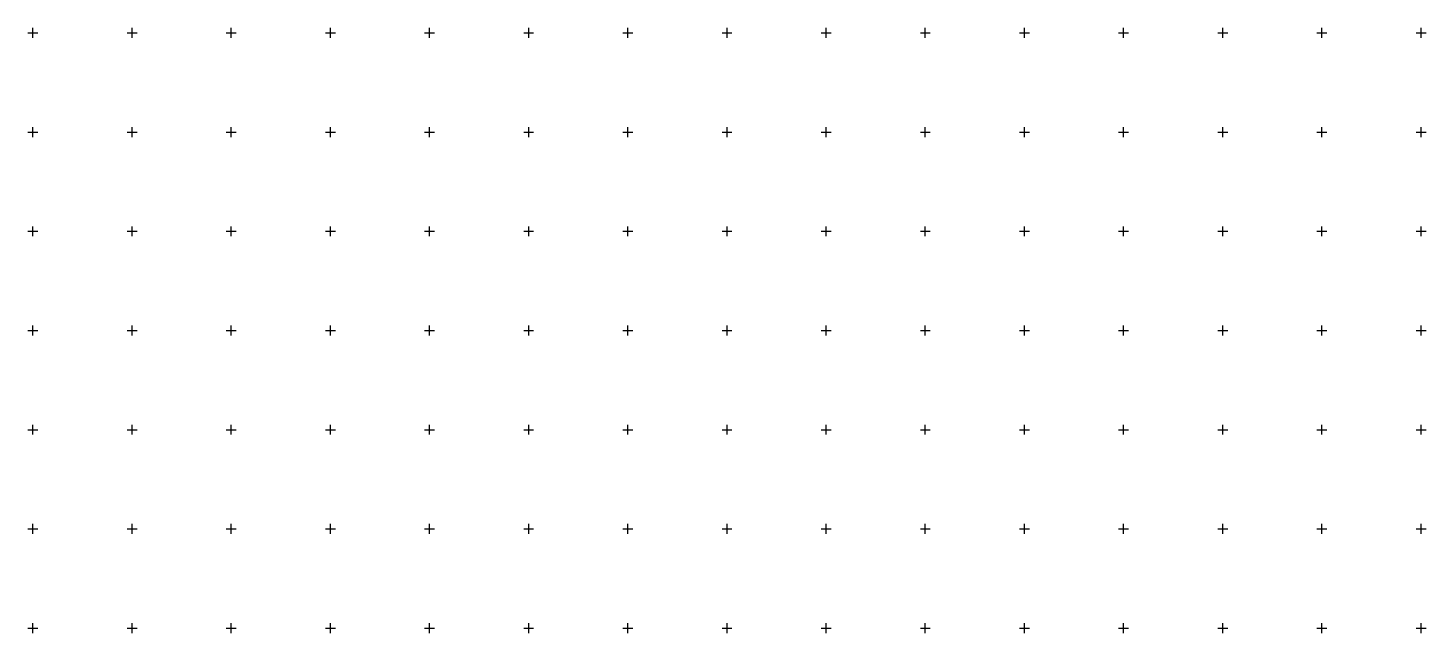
# Model space of a CAD drawing. Header units: metres. Extents: x 8590 to 8730, y -274450 to -274290.
# Drawn here: x 8589.5 to 8730.5, y -274350.5 to -274289.5 of the extents above; entities that cross this region are included whole.
import ezdxf

# ---------------------------------------------------------------- set-up
doc = ezdxf.new("R2010")
doc.units = ezdxf.units.M
doc.header["$LTSCALE"] = 2.54

msp = doc.modelspace()

# ---------------------------------------------------------------- linework, layer by layer
at = {"color": 252, "ltscale": 0.01}
for p, q in [((8589.5, -274290), (8590.5, -274290)), ((8590, -274290.5), (8590, -274289.5)), ((8599.5, -274290), (8600.5, -274290)), ((8600, -274290.5), (8600, -274289.5)), ((8609.5, -274290), (8610.5, -274290)), ((8610, -274290.5), (8610, -274289.5)), ((8619.5, -274290), (8620.5, -274290)), ((8620, -274290.5), (8620, -274289.5)), ((8629.5, -274290), (8630.5, -274290)), ((8630, -274290.5), (8630, -274289.5)), ((8639.5, -274290), (8640.5, -274290)), ((8640, -274290.5), (8640, -274289.5)), ((8649.5, -274290), (8650.5, -274290)), ((8650, -274290.5), (8650, -274289.5)), ((8659.5, -274290), (8660.5, -274290)), ((8660, -274290.5), (8660, -274289.5)), ((8669.5, -274290), (8670.5, -274290)), ((8670, -274290.5), (8670, -274289.5)), ((8679.5, -274290), (8680.5, -274290)), ((8680, -274290.5), (8680, -274289.5)), ((8689.5, -274290), (8690.5, -274290)), ((8690, -274290.5), (8690, -274289.5)), ((8699.5, -274290), (8700.5, -274290)), ((8700, -274290.5), (8700, -274289.5)), ((8709.5, -274290), (8710.5, -274290)), ((8710, -274290.5), (8710, -274289.5)), ((8719.5, -274290), (8720.5, -274290)), ((8720, -274290.5), (8720, -274289.5)), ((8729.5, -274290), (8730.5, -274290)), ((8730, -274290.5), (8730, -274289.5)), ((8590, -274300.5), (8590, -274299.5)), ((8600, -274300.5), (8600, -274299.5)), ((8610, -274300.5), (8610, -274299.5)), ((8620, -274300.5), (8620, -274299.5)), ((8630, -274300.5), (8630, -274299.5)), ((8640, -274300.5), (8640, -274299.5)), ((8650, -274300.5), (8650, -274299.5)), ((8660, -274300.5), (8660, -274299.5)), ((8670, -274300.5), (8670, -274299.5)), ((8680, -274300.5), (8680, -274299.5)), ((8690, -274300.5), (8690, -274299.5)), ((8700, -274300.5), (8700, -274299.5)), ((8710, -274300.5), (8710, -274299.5)), ((8720, -274300.5), (8720, -274299.5)), ((8730, -274300.5), (8730, -274299.5)), ((8589.5, -274300), (8590.5, -274300)), ((8599.5, -274300), (8600.5, -274300)), ((8609.5, -274300), (8610.5, -274300)), ((8619.5, -274300), (8620.5, -274300)), ((8629.5, -274300), (8630.5, -274300)), ((8639.5, -274300), (8640.5, -274300)), ((8649.5, -274300), (8650.5, -274300)), ((8659.5, -274300), (8660.5, -274300)), ((8669.5, -274300), (8670.5, -274300)), ((8679.5, -274300), (8680.5, -274300)), ((8689.5, -274300), (8690.5, -274300)), ((8699.5, -274300), (8700.5, -274300)), ((8709.5, -274300), (8710.5, -274300)), ((8719.5, -274300), (8720.5, -274300)), ((8729.5, -274300), (8730.5, -274300)), ((8590, -274310.5), (8590, -274309.5)), ((8600, -274310.5), (8600, -274309.5)), ((8610, -274310.5), (8610, -274309.5)), ((8620, -274310.5), (8620, -274309.5)), ((8630, -274310.5), (8630, -274309.5)), ((8640, -274310.5), (8640, -274309.5)), ((8650, -274310.5), (8650, -274309.5)), ((8660, -274310.5), (8660, -274309.5)), ((8670, -274310.5), (8670, -274309.5)), ((8680, -274310.5), (8680, -274309.5)), ((8690, -274310.5), (8690, -274309.5)), ((8700, -274310.5), (8700, -274309.5)), ((8710, -274310.5), (8710, -274309.5)), ((8720, -274310.5), (8720, -274309.5)), ((8730, -274310.5), (8730, -274309.5)), ((8589.5, -274310), (8590.5, -274310)), ((8599.5, -274310), (8600.5, -274310)), ((8609.5, -274310), (8610.5, -274310)), ((8619.5, -274310), (8620.5, -274310)), ((8629.5, -274310), (8630.5, -274310)), ((8639.5, -274310), (8640.5, -274310)), ((8649.5, -274310), (8650.5, -274310)), ((8659.5, -274310), (8660.5, -274310)), ((8669.5, -274310), (8670.5, -274310)), ((8679.5, -274310), (8680.5, -274310)), ((8689.5, -274310), (8690.5, -274310)), ((8699.5, -274310), (8700.5, -274310)), ((8709.5, -274310), (8710.5, -274310)), ((8719.5, -274310), (8720.5, -274310)), ((8729.5, -274310), (8730.5, -274310)), ((8590, -274320.5), (8590, -274319.5)), ((8600, -274320.5), (8600, -274319.5)), ((8610, -274320.5), (8610, -274319.5)), ((8620, -274320.5), (8620, -274319.5)), ((8630, -274320.5), (8630, -274319.5)), ((8640, -274320.5), (8640, -274319.5)), ((8650, -274320.5), (8650, -274319.5)), ((8660, -274320.5), (8660, -274319.5)), ((8670, -274320.5), (8670, -274319.5)), ((8680, -274320.5), (8680, -274319.5)), ((8690, -274320.5), (8690, -274319.5)), ((8700, -274320.5), (8700, -274319.5)), ((8710, -274320.5), (8710, -274319.5)), ((8720, -274320.5), (8720, -274319.5)), ((8730, -274320.5), (8730, -274319.5)), ((8589.5, -274320), (8590.5, -274320)), ((8599.5, -274320), (8600.5, -274320)), ((8609.5, -274320), (8610.5, -274320)), ((8619.5, -274320), (8620.5, -274320)), ((8629.5, -274320), (8630.5, -274320)), ((8639.5, -274320), (8640.5, -274320)), ((8649.5, -274320), (8650.5, -274320)), ((8659.5, -274320), (8660.5, -274320)), ((8669.5, -274320), (8670.5, -274320)), ((8679.5, -274320), (8680.5, -274320)), ((8689.5, -274320), (8690.5, -274320)), ((8699.5, -274320), (8700.5, -274320)), ((8709.5, -274320), (8710.5, -274320)), ((8719.5, -274320), (8720.5, -274320)), ((8729.5, -274320), (8730.5, -274320)), ((8590, -274330.5), (8590, -274329.5)), ((8600, -274330.5), (8600, -274329.5)), ((8610, -274330.5), (8610, -274329.5)), ((8620, -274330.5), (8620, -274329.5)), ((8630, -274330.5), (8630, -274329.5)), ((8640, -274330.5), (8640, -274329.5)), ((8650, -274330.5), (8650, -274329.5)), ((8660, -274330.5), (8660, -274329.5)), ((8670, -274330.5), (8670, -274329.5)), ((8680, -274330.5), (8680, -274329.5)), ((8690, -274330.5), (8690, -274329.5)), ((8700, -274330.5), (8700, -274329.5)), ((8710, -274330.5), (8710, -274329.5)), ((8720, -274330.5), (8720, -274329.5)), ((8730, -274330.5), (8730, -274329.5)), ((8589.5, -274330), (8590.5, -274330)), ((8599.5, -274330), (8600.5, -274330)), ((8609.5, -274330), (8610.5, -274330)), ((8619.5, -274330), (8620.5, -274330)), ((8629.5, -274330), (8630.5, -274330)), ((8639.5, -274330), (8640.5, -274330)), ((8649.5, -274330), (8650.5, -274330)), ((8659.5, -274330), (8660.5, -274330)), ((8669.5, -274330), (8670.5, -274330)), ((8679.5, -274330), (8680.5, -274330)), ((8689.5, -274330), (8690.5, -274330)), ((8699.5, -274330), (8700.5, -274330)), ((8709.5, -274330), (8710.5, -274330)), ((8719.5, -274330), (8720.5, -274330)), ((8729.5, -274330), (8730.5, -274330)), ((8589.5, -274340), (8590.5, -274340)), ((8590, -274340.5), (8590, -274339.5)), ((8599.5, -274340), (8600.5, -274340)), ((8600, -274340.5), (8600, -274339.5)), ((8609.5, -274340), (8610.5, -274340)), ((8610, -274340.5), (8610, -274339.5)), ((8619.5, -274340), (8620.5, -274340)), ((8620, -274340.5), (8620, -274339.5)), ((8629.5, -274340), (8630.5, -274340)), ((8630, -274340.5), (8630, -274339.5)), ((8639.5, -274340), (8640.5, -274340)), ((8640, -274340.5), (8640, -274339.5)), ((8649.5, -274340), (8650.5, -274340)), ((8650, -274340.5), (8650, -274339.5)), ((8659.5, -274340), (8660.5, -274340)), ((8660, -274340.5), (8660, -274339.5)), ((8669.5, -274340), (8670.5, -274340)), ((8670, -274340.5), (8670, -274339.5)), ((8679.5, -274340), (8680.5, -274340)), ((8680, -274340.5), (8680, -274339.5)), ((8689.5, -274340), (8690.5, -274340)), ((8690, -274340.5), (8690, -274339.5)), ((8699.5, -274340), (8700.5, -274340)), ((8700, -274340.5), (8700, -274339.5)), ((8709.5, -274340), (8710.5, -274340)), ((8710, -274340.5), (8710, -274339.5)), ((8719.5, -274340), (8720.5, -274340)), ((8720, -274340.5), (8720, -274339.5)), ((8729.5, -274340), (8730.5, -274340)), ((8730, -274340.5), (8730, -274339.5)), ((8589.5, -274350), (8590.5, -274350)), ((8590, -274350.5), (8590, -274349.5)), ((8599.5, -274350), (8600.5, -274350)), ((8600, -274350.5), (8600, -274349.5)), ((8609.5, -274350), (8610.5, -274350)), ((8610, -274350.5), (8610, -274349.5)), ((8619.5, -274350), (8620.5, -274350)), ((8620, -274350.5), (8620, -274349.5)), ((8629.5, -274350), (8630.5, -274350)), ((8630, -274350.5), (8630, -274349.5)), ((8639.5, -274350), (8640.5, -274350)), ((8640, -274350.5), (8640, -274349.5)), ((8649.5, -274350), (8650.5, -274350)), ((8650, -274350.5), (8650, -274349.5)), ((8659.5, -274350), (8660.5, -274350)), ((8660, -274350.5), (8660, -274349.5)), ((8669.5, -274350), (8670.5, -274350)), ((8670, -274350.5), (8670, -274349.5)), ((8679.5, -274350), (8680.5, -274350)), ((8680, -274350.5), (8680, -274349.5)), ((8689.5, -274350), (8690.5, -274350)), ((8690, -274350.5), (8690, -274349.5)), ((8699.5, -274350), (8700.5, -274350)), ((8700, -274350.5), (8700, -274349.5)), ((8709.5, -274350), (8710.5, -274350)), ((8710, -274350.5), (8710, -274349.5)), ((8719.5, -274350), (8720.5, -274350)), ((8720, -274350.5), (8720, -274349.5)), ((8729.5, -274350), (8730.5, -274350)), ((8730, -274350.5), (8730, -274349.5))]:
    msp.add_line(p, q, dxfattribs=at)

doc.saveas('drawing.dxf')
